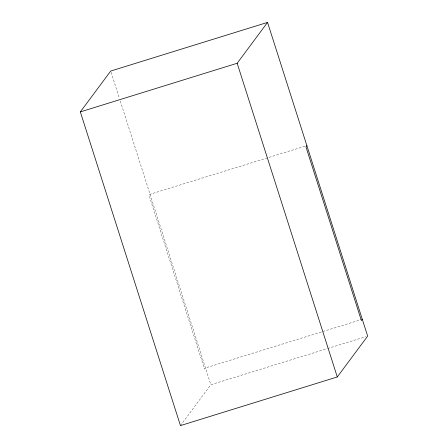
<?xml version="1.0" encoding="UTF-8"?>
<svg xmlns="http://www.w3.org/2000/svg" width="448" height="448" viewBox="0 0 448 448"><rect width="100%" height="100%" fill="white"/><g stroke="black" fill="none" stroke-linecap="round" stroke-linejoin="round"><path stroke-width="0.34" stroke-dasharray="2.24 1.68" d="M180.454 425.6L210.829 384.737L326.95 348.723M304.875 146.261L150.046 194.275L149.122 195.513L204.546 369.169L205.464 367.931L361.631 319.502M327.617 348.516L365.658 336.722M111.138 72.369L119.431 98.353M120.282 101.013L210.829 384.737"/><path stroke-width="0.67" d="M80.338 111.899L110.718 71.036L267.546 22.4L367.662 336.101L337.282 376.964L180.454 425.6L80.338 111.899L237.171 63.263L267.546 22.4M306.88 145.639L305.956 146.877L361.379 320.533L362.298 319.295M237.171 63.263L337.282 376.964"/></g></svg>
